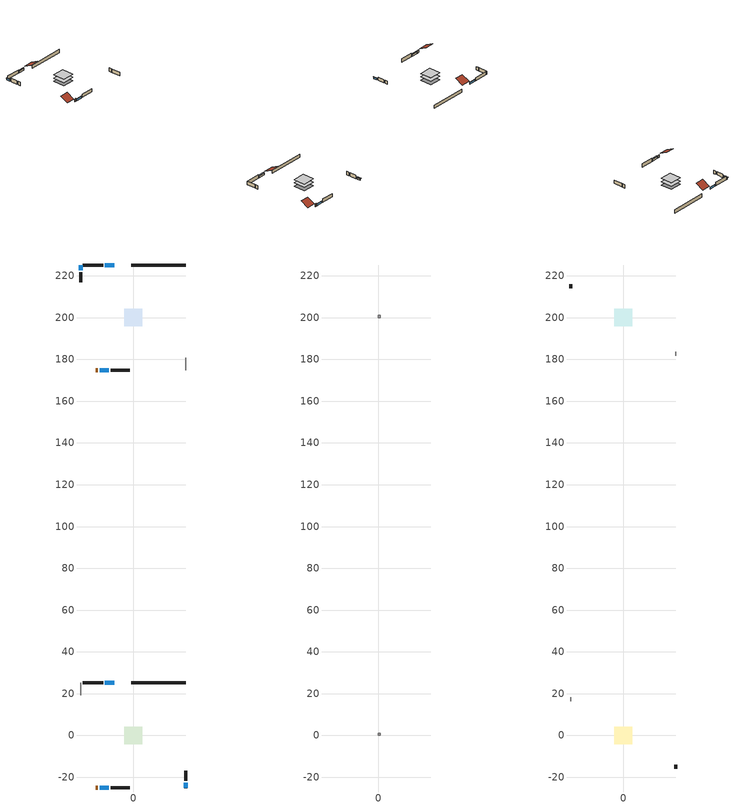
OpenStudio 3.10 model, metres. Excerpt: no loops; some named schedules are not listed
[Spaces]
unit1_conditioned_space_1
 floor adiabatic (unit1_AdiabaticFloorConstruction): -4.21,-4.21 -4.21,4.21 4.21,4.21 4.21,-4.21 z0
 floor foundation (unit1_Slab1_construction): -4.21,-4.21 -4.21,4.21 4.21,4.21 4.21,-4.21 z-2.44
 wall outside (unit1_AdiabaticWallConstruction_1): -17.92,-25.15 -17.01,-25.15 z0:2.03
 wall outside (unit1_AdiabaticWallConstruction): -16.08,-25.15 -11.68,-25.15 / -9.13,25.15 -13.53,25.15 z0:1.19; 25.15,-25.15 25.15,-22.7 z0:1.07
 wall outside (unit1_Wall3_construction): -10.75,-25.15 -1.75,-25.15 z0:2.44
 wall outside (unit1_Wall2_construction): 25.15,-21.77 25.15,-16.89 z0:2.44
 wall outside (unit1_Wall1_construction): -14.46,25.15 -24.22,25.15 z0:2.44
 wall foundation (unit1_FoundationWall1_construction): 25.15,25.15 -0.97,25.15 z-2.44:0
 wall adiabatic (unit1_Wall4_construction): -25.15,25.15 -25.15,19.19 z0:2.44
 window (unit1_WindowConstruction_2): -16.08,-25.15 -11.68,-25.15 z0:1.19
 window (unit1_WindowConstruction_1): 25.15,-25.15 25.15,-22.7 z0:1.07
 window (unit1_WindowConstruction): -9.13,25.15 -13.53,25.15 z0:1.19
 door (unit1_Door): -17.92,-25.15 -17.01,-25.15 z0:2.03
 ceiling adiabatic (unit1_AdiabaticFloorConstruction): 4.21,-4.21 4.21,4.21 -4.21,4.21 -4.21,-4.21 z0
unit2_conditioned_space_1
 floor adiabatic (unit2_AdiabaticFloorConstruction): -4.21,195.79 -4.21,204.21 4.21,204.21 4.21,195.79 z0
 floor foundation (unit2_Slab1_2_construction): -4.21,195.79 -4.21,204.21 4.21,204.21 4.21,195.79 z-2.44
 wall outside (unit2_AdiabaticWallConstruction_1): -17.92,174.85 -17.01,174.85 z0:2.03
 wall outside (unit2_AdiabaticWallConstruction): -25.15,225.15 -25.15,222.7 z0:1.07; -16.08,174.85 -11.68,174.85 / -9.13,225.15 -13.53,225.15 z0:1.19
 wall outside (unit2_Wall4_2_construction): -25.15,221.77 -25.15,216.89 z0:2.44
 wall outside (unit2_Wall3_2_construction): -10.75,174.85 -1.75,174.85 z0:2.44
 wall outside (unit2_Wall1_2_construction): -14.46,225.15 -24.22,225.15 z0:2.44
 wall foundation (unit2_FoundationWall1_2_construction): 25.15,225.15 -0.97,225.15 z-2.44:0
 wall adiabatic (unit2_Wall2_2_construction): 25.15,174.85 25.15,180.81 z0:2.44
 window (unit2_WindowConstruction_2): -25.15,225.15 -25.15,222.7 z0:1.07
 window (unit2_WindowConstruction_1): -16.08,174.85 -11.68,174.85 z0:1.19
 window (unit2_WindowConstruction): -9.13,225.15 -13.53,225.15 z0:1.19
 door (unit2_Door): -17.92,174.85 -17.01,174.85 z0:2.03
 ceiling adiabatic (unit2_AdiabaticFloorConstruction): 4.21,195.79 4.21,204.21 -4.21,204.21 -4.21,195.79 z0
unit1_central_ac_and_furnace_airloop_ret_air_space
 floor adiabatic (unit1_AdiabaticConst): 0,0 0,1 1,1 1,0 z0
 wall adiabatic (unit1_AdiabaticConst): 0,0 1,0 1,1 0,1 0,0 z0:1
 ceiling adiabatic (unit1_AdiabaticConst): 1,0 1,1 0,1 0,0 z1
unit2_central_ac_and_furnace_airloop_ret_air_space
 floor adiabatic (unit2_AdiabaticConst): 0,200 0,201 1,201 1,200 z0
 wall adiabatic (unit2_AdiabaticConst): 0,200 1,200 1,201 0,201 0,200 z0:1
 ceiling adiabatic (unit2_AdiabaticConst): 1,200 1,201 0,201 0,200 z1
unit1_attic___vented_1
 floor to unit1_conditioned_space_1 (unit1_Floor1_construction_Reversed): -4.21,-4.21 -4.21,4.21 4.21,4.21 4.21,-4.21 z2.44
 wall outside (unit1_Wall6_construction): 25.15,-15.96 25.15,-14.14 z0:2.44
 wall adiabatic (unit1_Wall5_construction): -25.15,18.27 -25.15,16.45 z0:2.44
 roof outside (unit1_Roof2_construction): -18.85,-25.15,2.44 -18.85,-19.52,5.25 -25.15,-19.52,5.25 -25.15,-25.15,2.44
 roof outside (unit1_Roof1_construction): -8.2,25.15,2.44 -8.2,19.52,5.25 -1.9,19.52,5.25 -1.9,25.15,2.44
unit2_attic___vented_1
 floor to unit2_conditioned_space_1 (unit2_Floor1_2_construction_Reversed): -4.21,195.79 -4.21,204.21 4.21,204.21 4.21,195.79 z2.44
 wall outside (unit2_Wall5_2_construction): -25.15,215.96 -25.15,214.14 z0:2.44
 wall adiabatic (unit2_Wall6_2_construction): 25.15,181.73 25.15,183.55 z0:2.44
 roof outside (unit2_Roof2_2_construction): -18.85,174.85,2.44 -18.85,180.48,5.25 -25.15,180.48,5.25 -25.15,174.85,2.44
 roof outside (unit2_Roof1_2_construction): -8.2,225.15,2.44 -8.2,219.52,5.25 -1.9,219.52,5.25 -1.9,225.15,2.44
shading: -11.38,-25.15 -16.39,-25.15 -16.39,-25.76 -11.38,-25.76 z1.49; 25.15,-22.4 25.15,-25.45 25.76,-25.45 25.76,-22.4 z1.37; -13.83,25.15 -8.82,25.15 -8.82,25.76 -13.83,25.76 z1.49; -25.15,222.4 -25.15,225.45 -25.76,225.45 -25.76,222.4 z1.37; -11.38,174.85 -16.39,174.85 -16.39,174.24 -11.38,174.24 z1.49; -13.83,225.15 -8.82,225.15 -8.82,225.76 -13.83,225.76 z1.49
[Site]
unit1_Buffalo_Niagara_Intl_Ap_NY: Latitude {deg}=42.93; Longitude {deg}=-78.73; Time Zone {hr}=-5; Elevation {m}=215; Terrain=Suburbs; Keep Site Location Information=Yes
[Site:GroundTemperature:Shallow]
4.30207, 2.29327, 2.1324, 3.08568, 6.91256, 10.7216, 14.0239, 16.1158, 16.2935, 14.5921, 11.374, 7.68183
[Site:WaterMainsTemperature]
Calculation Method=Schedule; Temperature Schedule=unit1_mains_temperature_schedule
[Building]
Building 1
[Construction]
unit1_AdiabaticConst: unit1_Adiabatic
unit1_AdiabaticFloorConstruction: unit1_floor_stud_and_cavity, unit1_floor_rigid_ins, unit1_osb_sheathing_0_75_in_, unit1_floor_covering_1
unit1_AdiabaticWallConstruction_1: unit1_wood_siding_2, unit1_wall_rigid_ins, unit1_wall_stud_and_cavity_4, unit1_gypsum_board
unit1_Door: unit1_door_material
unit1_AdiabaticWallConstruction: unit1_wood_siding_1, unit1_wall_rigid_ins, unit1_wall_stud_and_cavity_4, unit1_gypsum_board
unit1_WindowConstruction_2; unit1_WindowConstruction_1; unit1_WindowConstruction: unit1_WindowMaterial
unit1_Slab1_construction: unit1_concrete_4_0_in_, unit1_floor_covering
unit1_FoundationWall1_construction: unit1_concrete_8_0_in_, unit1_gypsum_board_1
unit1_Floor1_construction_Reversed: unit1_gypsum_board, unit1_ceiling_stud_and_cavity, unit1_ceiling_loosefill_ins
unit1_Wall6_construction: unit1_wood_siding, unit1_osb_sheathing_0_5_in__2, unit1_wall_stud_and_cavity_3
unit1_Wall5_construction: unit1_osb_sheathing_0_5_in__3, unit1_wall_stud_and_cavity_2
unit1_Wall4_construction: unit1_osb_sheathing_0_5_in__2, unit1_wall_stud_and_cavity_1, unit1_gypsum_board
unit1_Wall3_construction; unit1_Wall2_construction; unit1_Wall1_construction: unit1_wood_siding, unit1_osb_sheathing_0_5_in__1, unit1_wall_stud_and_cavity, unit1_gypsum_board
unit1_Roof2_construction; unit1_Roof1_construction: unit1_asphalt_or_fiberglass_shingles, unit1_roof_rigid_ins, unit1_osb_sheathing_0_5_in_
unit2_AdiabaticConst: unit2_Adiabatic
unit2_AdiabaticFloorConstruction: unit2_floor_stud_and_cavity, unit2_floor_rigid_ins, unit2_osb_sheathing_0_75_in_, unit2_floor_covering_1
unit2_AdiabaticWallConstruction_1: unit2_wood_siding_2, unit2_wall_rigid_ins, unit2_wall_stud_and_cavity_4, unit2_gypsum_board
unit2_Door: unit2_door_material
unit2_AdiabaticWallConstruction: unit2_wood_siding_1, unit2_wall_rigid_ins, unit2_wall_stud_and_cavity_4, unit2_gypsum_board
unit2_WindowConstruction_2; unit2_WindowConstruction_1; unit2_WindowConstruction: unit2_WindowMaterial
unit2_Slab1_2_construction: unit2_concrete_4_0_in_, unit2_floor_covering
unit2_FoundationWall1_2_construction: unit2_concrete_8_0_in_, unit2_gypsum_board_1
unit2_Floor1_2_construction_Reversed: unit2_gypsum_board, unit2_ceiling_stud_and_cavity, unit2_ceiling_loosefill_ins
unit2_Wall6_2_construction: unit2_osb_sheathing_0_5_in__3, unit2_wall_stud_and_cavity_3
unit2_Wall5_2_construction: unit2_wood_siding, unit2_osb_sheathing_0_5_in__2, unit2_wall_stud_and_cavity_2
unit2_Wall4_2_construction; unit2_Wall3_2_construction: unit2_wood_siding, unit2_osb_sheathing_0_5_in__2, unit2_wall_stud_and_cavity, unit2_gypsum_board
unit2_Wall2_2_construction: unit2_osb_sheathing_0_5_in__2, unit2_wall_stud_and_cavity_1, unit2_gypsum_board
unit2_Wall1_2_construction: unit2_wood_siding, unit2_osb_sheathing_0_5_in__1, unit2_wall_stud_and_cavity, unit2_gypsum_board
unit2_Roof2_2_construction; unit2_Roof1_2_construction: unit2_asphalt_or_fiberglass_shingles, unit2_roof_rigid_ins, unit2_osb_sheathing_0_5_in_
[Material:NoMass] Roughness=Rough; Thermal Resistance {m2-K/W}=176.1
unit1_Adiabatic; unit2_Adiabatic
[Material] Roughness=Rough
Name | Thickness {m} | Conductivity {W/m-K} | Density {kg/m3} | Specific Heat {J/kg-K} | Thermal Absorptance | Solar Absorptance | Visible Absorptance
unit1_floor_covering_1; unit2_floor_covering_1 | 0.0127 | 0.0433444 | 54.468 | 1339.84 | 0.9 | 0.6 | 0.6
unit1_osb_sheathing_0_75_in_; unit2_osb_sheathing_0_75_in_ | 0.01905 | 0.115458 | 512.64 | 1214.23 | 0.9 | 0.7 | 0.7
unit1_floor_rigid_ins; unit1_wall_rigid_ins; unit2_floor_rigid_ins; unit2_wall_rigid_ins | 0.512978 | 0.029427 | 32.04 | 1214.23 | 0.9 | 0.7 | 0.7
unit1_floor_stud_and_cavity; unit2_floor_stud_and_cavity | 0.1397 | 1.75129 | 37.0049 | 1207.88 | 0.9 | 0.7 | 0.7
unit1_wood_siding_2; unit1_wood_siding_1; unit2_wood_siding_2; unit2_wood_siding_1 | 0.0254 | 0.102417 | 544.68 | 1172.36
unit1_door_material; unit2_door_material | 0.04445 | 0.0716541 | 512.64 | 1214.23 | 0.9 | 0.7 | 0.7
unit1_wall_stud_and_cavity_4; unit2_wall_stud_and_cavity_4 | 0.0889 | 0.380278 | 52.3479 | 1209.89 | 0.9 | 0.7 | 0.7
unit1_floor_covering; unit2_floor_covering | 0.0127 | 0.0450781 | 54.468 | 1339.84 | 0.9 | 0.9 | 0.9
unit1_concrete_4_0_in_; unit2_concrete_4_0_in_ | 0.1016 | 1.803125 | 2242.8 | 837.4 | 0.9 | 0.7 | 0.7
unit1_gypsum_board_1; unit2_gypsum_board_1 | 0.0127 | 0.160291 | 801 | 837.4 | 0.9 | 0.7 | 0.7
unit1_concrete_8_0_in_; unit2_concrete_8_0_in_ | 0.2032 | 1.803125 | 2242.8 | 837.4 | 0.9 | 0.7 | 0.7
unit1_ceiling_stud_and_cavity; unit2_ceiling_stud_and_cavity | 0.1397 | 0.0824711 | 65.682 | 1177.47 | 0.9 | 0.7 | 0.7
unit1_ceiling_loosefill_ins; unit2_ceiling_loosefill_ins | 0.169333 | 0.0480833 | 16.02 | 1046.75 | 0.9 | 0.7 | 0.7
unit1_wall_stud_and_cavity_3; unit2_wall_stud_and_cavity_2 | 0.1397 | 0.727959 | 139.0536 | 1170.24 | 0.9 | 0.6 | 0.6
unit1_wall_stud_and_cavity_2; unit2_wall_stud_and_cavity_3 | 0.1397 | 0.393673 | 139.0536 | 1170.24 | 0.9 | 0.6 | 0.6
unit1_osb_sheathing_0_5_in__3; unit1_osb_sheathing_0_5_in__2; unit2_osb_sheathing_0_5_in__3; unit2_osb_sheathing_0_5_in__2 | 0.0127 | 0.115458 | 512.64 | 1214.23
unit1_wall_stud_and_cavity_1; unit2_wall_stud_and_cavity_1 | 0.1397 | 0.506836 | 139.0536 | 1170.24 | 0.9 | 0.7 | 0.7
unit1_gypsum_board; unit2_gypsum_board | 0.0127 | 0.160291 | 801 | 837.4 | 0.9 | 0.6 | 0.6
unit1_wall_stud_and_cavity; unit2_wall_stud_and_cavity | 0.1397 | 0.0929022 | 139.0536 | 1170.24 | 0.9 | 0.7 | 0.7
unit1_osb_sheathing_0_5_in__1; unit2_osb_sheathing_0_5_in__1 | 0.0127 | 0.115458 | 512.64 | 1214.23 | 0.9 | 0.7 | 0.7
unit1_wood_siding; unit2_wood_siding | 0.0254 | 0.102417 | 544.68 | 1172.36 | 0.9 | 0.7 | 0.7
unit1_osb_sheathing_0_5_in_; unit2_osb_sheathing_0_5_in_ | 0.0127 | 0.115458 | 512.64 | 1214.23 | 0.9 | 0.6 | 0.6
unit1_roof_rigid_ins; unit2_roof_rigid_ins | 0.00281632 | 0.029427 | 32.04 | 1214.23 | 0.9 | 0.7 | 0.7
unit1_asphalt_or_fiberglass_shingles; unit2_asphalt_or_fiberglass_shingles | 0.00635 | 0.162714 | 1121.4 | 1465.45 | 0.9 | 0.85 | 0.85
[WindowMaterial:SimpleGlazingSystem] U-Factor {W/m2-K}=2.10086; Solar Heat Gain Coefficient=0.3
unit1_WindowMaterial; unit2_WindowMaterial
[Foundation:Kiva:Settings]
Soil Conductivity {W/m-K}=1.731; Soil Density {kg/m3}=1842.3; Soil Specific Heat {J/kg-K}=418.7; Ground Solar Absorptivity=0.9; Ground Thermal Absorptivity=0.9; Ground Surface Roughness {m}=0.03; Far-Field Width {m}=40; Deep-Ground Boundary Condition=ZeroFlux; Deep-Ground Depth {m}=40; Minimum Cell Dimension {m}=0.2; Maximum Cell Growth Coefficient=3; Simulation Timestep=Timestep
[ElectricEquipment]
Name | Electric Equipment Definition | Space or SpaceType | Schedule
unit1_mech_vent_bath_fan_0 | unit1_mech_vent_bath_fan_0 | unit1_conditioned_space_1 | unit1_mech_vent_bath_fan_0_schedule
unit1_mech_vent_range_fan_0 | unit1_mech_vent_range_fan_0 | unit1_conditioned_space_1 | unit1_mech_vent_range_fan_0_schedule
unit1_mech_vent_house_fan_cfis | unit1_mech_vent_house_fan_cfis | unit1_conditioned_space_1 | unit1_mech_vent_house_fan_cfis_schedule
unit1_mech_vent_house_fan | unit1_mech_vent_house_fan | unit1_conditioned_space_1 | unit1_mech_vent_house_fan_schedule
unit1_whole_house_fan | unit1_whole_house_fan | unit1_conditioned_space_1 | Always On Discrete
unit1_misc_plug_loads | unit1_misc_plug_loads | unit1_conditioned_space_1 | unit1_plug_loads_other
unit1_misc_tv | unit1_misc_tv | unit1_conditioned_space_1 | unit1_plug_loads_tv
unit1_cooking_range | unit1_cooking_range | unit1_conditioned_space_1 | unit1_cooking_range
unit1_fridge | unit1_fridge | unit1_conditioned_space_1 | unit1_fridge_schedule
unit1_dishwasher | unit1_dishwasher | unit1_conditioned_space_1 | unit1_dishwasher
unit1_clothes_dryer | unit1_clothes_dryer | unit1_conditioned_space_1 | unit1_clothes_dryer
unit1_clothes_washer | unit1_clothes_washer | unit1_conditioned_space_1 | unit1_clothes_washer
unit1_ceiling_fan | unit1_ceiling_fan | unit1_conditioned_space_1 | unit1_ceiling_fan
unit2_mech_vent_bath_fan_0 | unit2_mech_vent_bath_fan_0 | unit2_conditioned_space_1 | unit2_mech_vent_bath_fan_0_schedule
unit2_mech_vent_range_fan_0 | unit2_mech_vent_range_fan_0 | unit2_conditioned_space_1 | unit2_mech_vent_range_fan_0_schedule
unit2_mech_vent_house_fan_cfis | unit2_mech_vent_house_fan_cfis | unit2_conditioned_space_1 | unit2_mech_vent_house_fan_cfis_schedule
unit2_mech_vent_house_fan | unit2_mech_vent_house_fan | unit2_conditioned_space_1 | unit2_mech_vent_house_fan_schedule
unit2_whole_house_fan | unit2_whole_house_fan | unit2_conditioned_space_1 | unit2_Always_On_Discrete
unit2_misc_plug_loads | unit2_misc_plug_loads | unit2_conditioned_space_1 | unit2_plug_loads_other
unit2_misc_tv | unit2_misc_tv | unit2_conditioned_space_1 | unit2_plug_loads_tv
unit2_cooking_range | unit2_cooking_range | unit2_conditioned_space_1 | unit2_cooking_range
unit2_fridge | unit2_fridge | unit2_conditioned_space_1 | unit2_fridge_schedule
unit2_dishwasher | unit2_dishwasher | unit2_conditioned_space_1 | unit2_dishwasher
unit2_clothes_dryer | unit2_clothes_dryer | unit2_conditioned_space_1 | unit2_clothes_dryer
unit2_clothes_washer | unit2_clothes_washer | unit2_conditioned_space_1 | unit2_clothes_washer
unit2_ceiling_fan | unit2_ceiling_fan | unit2_conditioned_space_1 | unit2_ceiling_fan
[SpaceInfiltration:DesignFlowRate] Design Flow Rate Calculation Method=Flow/Space; Design Flow Rate {m3/s}=0; Density Basis=Outdoor
Name | Space or SpaceType | Schedule
unit1_infil_flow; unit1_whole_house_fan_flow; unit1_natural_vent_flow | unit1_conditioned_space_1 | Always On Discrete
unit2_infil_flow; unit2_whole_house_fan_flow; unit2_natural_vent_flow | unit2_conditioned_space_1 | unit2_Always_On_Discrete
[OtherEquipment]
Name | Other Equipment Definition | Space or SpaceType | Schedule | Fuel Type
unit1_mech_vent_house_fan_latent_load | unit1_mech_vent_house_fan_latent_load | unit1_conditioned_space_1 | Always On Discrete
unit1_mech_vent_house_fan_sensible_load | unit1_mech_vent_house_fan_sensible_load | unit1_conditioned_space_1 | Always On Discrete
unit1_central_ac_and_furnace_airloop_0_SupLatLkToDZ | unit1_central_ac_and_furnace_airloop_0_SupLatLkToDZ | unit1_conditioned_space_1 | Always On Discrete
unit1_central_ac_and_furnace_airloop_0_SupSensLkToDZ | unit1_central_ac_and_furnace_airloop_0_SupSensLkToDZ | unit1_conditioned_space_1 | Always On Discrete
unit1_central_ac_and_furnace_airloop_0_RetCondToDZ | unit1_central_ac_and_furnace_airloop_0_RetCondToDZ | unit1_conditioned_space_1 | Always On Discrete
unit1_central_ac_and_furnace_airloop_0_SupCondToDZ | unit1_central_ac_and_furnace_airloop_0_SupCondToDZ | unit1_conditioned_space_1 | Always On Discrete
unit1_central_ac_and_furnace_airloop_0_RetLatLkToRP | unit1_central_ac_and_furnace_airloop_0_RetLatLkToRP | unit1_central_ac_and_furnace_airloop_ret_air_space | Always On Discrete
unit1_central_ac_and_furnace_airloop_0_RetSensLkToRP | unit1_central_ac_and_furnace_airloop_0_RetSensLkToRP | unit1_central_ac_and_furnace_airloop_ret_air_space | Always On Discrete
unit1_central_ac_and_furnace_airloop_0_RetCondToRP | unit1_central_ac_and_furnace_airloop_0_RetCondToRP | unit1_central_ac_and_furnace_airloop_ret_air_space | Always On Discrete
unit1_central_ac_and_furnace_airloop_0_SupCondToLv | unit1_central_ac_and_furnace_airloop_0_SupCondToLv | unit1_conditioned_space_1 | Always On Discrete
unit1_central_ac_and_furnace_airloop_0_SupLatLkToCond | unit1_central_ac_and_furnace_airloop_0_SupLatLkToCond | unit1_conditioned_space_1 | Always On Discrete
unit1_central_ac_and_furnace_airloop_0_SupSensLkToCond | unit1_central_ac_and_furnace_airloop_0_SupSensLkToCond | unit1_conditioned_space_1 | Always On Discrete
unit1_general_water_use_latent | unit1_general_water_use_latent | unit1_conditioned_space_1 | unit1_general_water_use_schedule
unit1_general_water_use_sensible | unit1_general_water_use_sensible | unit1_conditioned_space_1 | unit1_general_water_use_schedule
unit1_cooking_range_1 | unit1_cooking_range_2 | unit1_conditioned_space_1 | unit1_cooking_range | NaturalGas
unit1_clothes_dryer_1 | unit1_clothes_dryer_2 | unit1_conditioned_space_1 | unit1_clothes_dryer | NaturalGas
unit1_water_heater_energy_adjustment1 | unit1_water_heater_energy_adjustment1 | unit1_conditioned_space_1 | Always On Discrete | NaturalGas
unit2_mech_vent_house_fan_latent_load | unit2_mech_vent_house_fan_latent_load | unit2_conditioned_space_1 | unit2_Always_On_Discrete
unit2_mech_vent_house_fan_sensible_load | unit2_mech_vent_house_fan_sensible_load | unit2_conditioned_space_1 | unit2_Always_On_Discrete
unit2_central_ac_and_furnace_airloop_0_SupLatLkToDZ | unit2_central_ac_and_furnace_airloop_0_SupLatLkToDZ | unit2_conditioned_space_1 | unit2_Always_On_Discrete
unit2_central_ac_and_furnace_airloop_0_SupSensLkToDZ | unit2_central_ac_and_furnace_airloop_0_SupSensLkToDZ | unit2_conditioned_space_1 | unit2_Always_On_Discrete
unit2_central_ac_and_furnace_airloop_0_RetCondToDZ | unit2_central_ac_and_furnace_airloop_0_RetCondToDZ | unit2_conditioned_space_1 | unit2_Always_On_Discrete
unit2_central_ac_and_furnace_airloop_0_SupCondToDZ | unit2_central_ac_and_furnace_airloop_0_SupCondToDZ | unit2_conditioned_space_1 | unit2_Always_On_Discrete
unit2_central_ac_and_furnace_airloop_0_RetLatLkToRP | unit2_central_ac_and_furnace_airloop_0_RetLatLkToRP | unit2_central_ac_and_furnace_airloop_ret_air_space | unit2_Always_On_Discrete
unit2_central_ac_and_furnace_airloop_0_RetSensLkToRP | unit2_central_ac_and_furnace_airloop_0_RetSensLkToRP | unit2_central_ac_and_furnace_airloop_ret_air_space | unit2_Always_On_Discrete
unit2_central_ac_and_furnace_airloop_0_RetCondToRP | unit2_central_ac_and_furnace_airloop_0_RetCondToRP | unit2_central_ac_and_furnace_airloop_ret_air_space | unit2_Always_On_Discrete
unit2_central_ac_and_furnace_airloop_0_SupCondToLv | unit2_central_ac_and_furnace_airloop_0_SupCondToLv | unit2_conditioned_space_1 | unit2_Always_On_Discrete
unit2_central_ac_and_furnace_airloop_0_SupLatLkToCond | unit2_central_ac_and_furnace_airloop_0_SupLatLkToCond | unit2_conditioned_space_1 | unit2_Always_On_Discrete
unit2_central_ac_and_furnace_airloop_0_SupSensLkToCond | unit2_central_ac_and_furnace_airloop_0_SupSensLkToCond | unit2_conditioned_space_1 | unit2_Always_On_Discrete
unit2_general_water_use_latent | unit2_general_water_use_latent | unit2_conditioned_space_1 | unit2_general_water_use_schedule
unit2_general_water_use_sensible | unit2_general_water_use_sensible | unit2_conditioned_space_1 | unit2_general_water_use_schedule
unit2_cooking_range_1 | unit2_cooking_range_2 | unit2_conditioned_space_1 | unit2_cooking_range | NaturalGas
unit2_clothes_dryer_1 | unit2_clothes_dryer_2 | unit2_conditioned_space_1 | unit2_clothes_dryer | NaturalGas
unit2_water_heater_energy_adjustment1 | unit2_water_heater_energy_adjustment1 | unit2_conditioned_space_1 | unit2_Always_On_Discrete | NaturalGas
[SpaceInfiltration:EffectiveLeakageArea] Effective Air Leakage Area {cm2}=2364.15; Stack Coefficient=0.000130955; Wind Coefficient=1.17126e-05
Name | Space or SpaceType | Schedule
unit1_infil_attic___vented_1 | unit1_attic___vented_1 | Always On Discrete
unit2_infil_attic___vented_1 | unit2_attic___vented_1 | unit2_Always_On_Discrete
[ZoneMixing] Design Flow Rate Calculation Method=Flow/Zone; Design Flow Rate {m3/s}=0
Name | Zone or Space | Schedule | Source Zone or Space
unit1_whole_house_fan_mix | unit1_attic___vented | Always On Continuous | unit1_conditioned_space
unit2_whole_house_fan_mix | unit2_attic___vented | unit2_Always_On_Continuous | unit2_conditioned_space
[Space]
Name | Thermal Zone | Building Unit | Volume {m3}
unit1_central_ac_and_furnace_airloop_ret_air_space | unit1_central_ac_and_furnace_airloop_ret_air_zone
unit1_attic___vented_1 | unit1_attic___vented | unit1_Building_Unit_1 | 44.5254
unit1_conditioned_space_1 | unit1_conditioned_space | unit1_Building_Unit_1 | 345.919
unit2_central_ac_and_furnace_airloop_ret_air_space | unit2_central_ac_and_furnace_airloop_ret_air_zone
unit2_attic___vented_1 | unit2_attic___vented | unit2_Building_Unit_1 | 44.5254
unit2_conditioned_space_1 | unit2_conditioned_space | unit2_Building_Unit_1 | 345.919
[ThermalZone] Multiplier=1; Use Ideal Air Loads=No
Name | Volume {m3} | Thermostat
unit1_central_ac_and_furnace_airloop_ret_air_zone; unit2_central_ac_and_furnace_airloop_ret_air_zone | 1
unit1_attic___vented; unit2_attic___vented | 44.5254
unit1_conditioned_space | 345.919 | unit1_conditioned_space_temperature_setpoint
unit2_conditioned_space | 345.919 | unit2_conditioned_space_temperature_setpoint
[People] Multiplier=1
Name | People Definition | Space or SpaceType | Number of People Schedule | Activity Level Schedule
unit1_occupants | unit1_occupants | unit1_conditioned_space_1 | unit1_occupants | unit1_occupants_activity_schedule
unit2_occupants | unit2_occupants | unit2_conditioned_space_1 | unit2_occupants | unit2_occupants_activity_schedule
[Exterior:Lights]
Name | Exterior Lights Definition | Schedule
unit1_exterior_lighting | unit1_exterior_lighting | unit1_exterior_lighting_schedule
unit2_exterior_lighting | unit2_exterior_lighting | unit2_exterior_lighting_schedule
